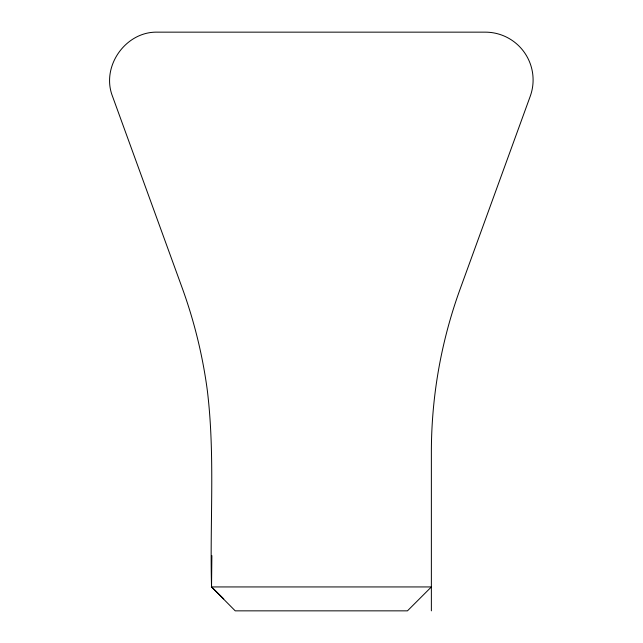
<?xml version="1.0" encoding="UTF-8"?>
<svg xmlns="http://www.w3.org/2000/svg" width="643" height="643" viewBox="0 0 643 643"><rect width="100%" height="100%" fill="white"/><g stroke="black" fill="none" stroke-linecap="round" stroke-linejoin="round"><path stroke-width="0.96" d="M211.869 555.584L211.539 586.938L235.225 610.85L407.453 610.85L431.365 586.938L211.362 586.938M223.748 598.89L211.539 586.938C209.771 521.32 215.276 455.332 207.271 390.012C202.641 355.539 194.331 321.596 182.532 288.876L112.509 96.321C100.838 66.591 125.53 31.346 157.455 32.15L485.272 32.15A47.823 47.823 0 0 1 530.218 96.321L460.195 288.876A478.263 478.263 0 0 0 431.365 452.431L431.365 610.85"/></g></svg>
